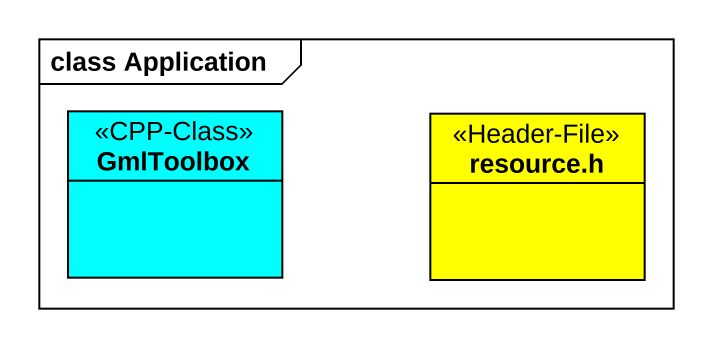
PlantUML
@startuml
mainframe class Application
hide circle
hide empty members
class GmlToolbox <<CPP-Class>> #00FFFF
class "resource.h" as resource_h <<Header-File>> #FFFF00
@enduml
